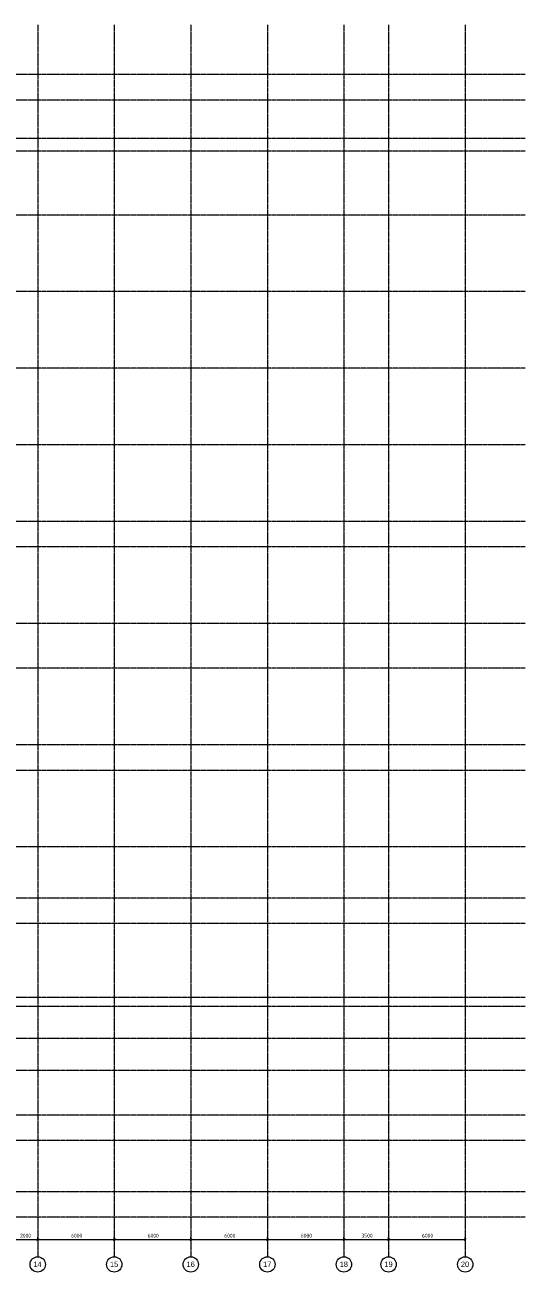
# Model space of a CAD drawing. Header units: millimetres. Extents: x -4730 to 98194, y -4296 to 93388.
# Drawn here: x 59000 to 98194, y -4296 to 93388 of the extents above; entities that cross this region are included whole.
import ezdxf

# ---------------------------------------------------------------- set-up
doc = ezdxf.new("R2010")
doc.units = ezdxf.units.MM
doc.linetypes.add('Линия сетки', pattern=[22.225, 12.7, -3.175, 3.175, -3.175])
for name, color, linetype, lineweight in [('Оси', 7, 'Continuous', 9), ('Размеры', 7, 'Continuous', 9), ('Размеры-120', 7, 'Continuous', 9)]:
    doc.layers.add(name, color=color, linetype=linetype, lineweight=lineweight)
doc.styles.add('Arial_1', font='arial.ttf', dxfattribs={"height": 420})
doc.styles.add('GOST Common_2', font='GOST_Common.ttf', dxfattribs={"width": 0.9, "height": 300})
doc.dimstyles.new('ADSK_Проверочный', dxfattribs={"dimscale": 304.8, "dimtxt": 301.714499, "dimasz": 0.556693, "dimexe": 0.590551, "dimexo": 0.590551, "dimgap": 0.19685, "dimtad": 1, "dimdec": 3, "dimrnd": 0.001, "dimdsep": 46, "dimtxsty": 'GOST Common_2', "dimblk1": 'OBLIQUE', "dimblk2": 'OBLIQUE', "dimsah": 1, "dimcen": 0.09, "dimazin": 0, "dimtfac": 1, "dimtdec": 4, "dimtix": 1, "dimtmove": 0, "dimatfit": 3, "dimfxl": 1, "dimtvp": 1, "dimtolj": 1, "dimtzin": 0, "dimarcsym": 2})

# ---------------------------------------------------------------- blocks, each defined once
blk = doc.blocks.new('Ось сетки - Заголовок сетки - Окружность 5 мм-1145995-Подвал')
at = {"layer": 'Оси'}
blk.add_circle((0, 0), 5, dxfattribs=at)
blk = doc.blocks.new('DIMBLOCK14-Подвал')
at = {"layer": 'Размеры-120'}
for p, q in [((58000, -1748), (57915, -1833)), ((58000, -1808), (58000, -1568)), ((58000, -1748), (58085, -1664)), ((58000, -1748), (60000, -1748)), ((58000, -1748), (58000, -1808)), ((60000, -1748), (59915, -1833)), ((60000, -1808), (60000, -1568)), ((60000, -1748), (60085, -1664)), ((60000, -1748), (60000, -1808))]:
    blk.add_line(p, q, dxfattribs=at)
at = {"layer": 'Размеры-120', "color": 0, "insert": (58622, -1296), "char_height": 300, "width": 908.21, "attachment_point": 1, "line_spacing_factor": 1.022761, "style": 'GOST Common_2'}
blk.add_mtext('2000', dxfattribs=at)
blk = doc.blocks.new('_Oblique')
at = {"color": 0, "linetype": 'ByBlock', "lineweight": -2}
blk.add_line((-0.5, -0.5), (0.5, 0.5), dxfattribs=at)
blk = doc.blocks.new('DIMBLOCK15-Подвал')
at = {"layer": 'Размеры-120'}
for p, q in [((60000, -1748), (59915, -1833)), ((60000, -1808), (60000, -1568)), ((60000, -1748), (60085, -1664)), ((60000, -1748), (66000, -1748)), ((60000, -1748), (60000, -1808)), ((66000, -1748), (65915, -1833)), ((66000, -1808), (66000, -1568)), ((66000, -1748), (66085, -1664)), ((66000, -1748), (66000, -1808))]:
    blk.add_line(p, q, dxfattribs=at)
at = {"layer": 'Размеры-120', "color": 0, "insert": (62622, -1296), "char_height": 300, "width": 908.21, "attachment_point": 1, "line_spacing_factor": 1.022761, "style": 'GOST Common_2'}
blk.add_mtext('6000', dxfattribs=at)
blk = doc.blocks.new('DIMBLOCK16-Подвал')
at = {"layer": 'Размеры-120'}
for p, q in [((66000, -1748), (65915, -1833)), ((66000, -1808), (66000, -1568)), ((66000, -1748), (66085, -1664)), ((66000, -1748), (72000, -1748)), ((66000, -1748), (66000, -1808)), ((72000, -1748), (71915, -1833)), ((72000, -1808), (72000, -1568)), ((72000, -1748), (72085, -1664)), ((72000, -1748), (72000, -1808))]:
    blk.add_line(p, q, dxfattribs=at)
at = {"layer": 'Размеры-120', "color": 0, "insert": (68622, -1296), "char_height": 300, "width": 908.21, "attachment_point": 1, "line_spacing_factor": 1.022761, "style": 'GOST Common_2'}
blk.add_mtext('6000', dxfattribs=at)
blk = doc.blocks.new('DIMBLOCK17-Подвал')
at = {"layer": 'Размеры-120'}
for p, q in [((72000, -1748), (71915, -1833)), ((72000, -1808), (72000, -1568)), ((72000, -1748), (72085, -1664)), ((72000, -1748), (78000, -1748)), ((72000, -1748), (72000, -1808)), ((78000, -1748), (77915, -1833)), ((78000, -1808), (78000, -1568)), ((78000, -1748), (78085, -1664)), ((78000, -1748), (78000, -1808))]:
    blk.add_line(p, q, dxfattribs=at)
at = {"layer": 'Размеры-120', "color": 0, "insert": (74622, -1296), "char_height": 300, "width": 908.21, "attachment_point": 1, "line_spacing_factor": 1.022761, "style": 'GOST Common_2'}
blk.add_mtext('6000', dxfattribs=at)
blk = doc.blocks.new('DIMBLOCK18-Подвал')
at = {"layer": 'Размеры-120'}
for p, q in [((78000, -1748), (77915, -1833)), ((78000, -1808), (78000, -1568)), ((78000, -1748), (78085, -1664)), ((78000, -1748), (84000, -1748)), ((78000, -1748), (78000, -1808)), ((84000, -1748), (83915, -1833)), ((84000, -1808), (84000, -1568)), ((84000, -1748), (84085, -1664)), ((84000, -1748), (84000, -1808))]:
    blk.add_line(p, q, dxfattribs=at)
at = {"layer": 'Размеры-120', "color": 0, "insert": (80622, -1296), "char_height": 300, "width": 908.21, "attachment_point": 1, "line_spacing_factor": 1.022761, "style": 'GOST Common_2'}
blk.add_mtext('6000', dxfattribs=at)
blk = doc.blocks.new('DIMBLOCK19-Подвал')
at = {"layer": 'Размеры-120'}
for p, q in [((84000, -1748), (83915, -1833)), ((84000, -1808), (84000, -1568)), ((84000, -1748), (84085, -1664)), ((84000, -1748), (87500, -1748)), ((84000, -1748), (84000, -1808)), ((87500, -1748), (87415, -1833)), ((87500, -1808), (87500, -1568)), ((87500, -1748), (87585, -1664)), ((87500, -1748), (87500, -1808))]:
    blk.add_line(p, q, dxfattribs=at)
at = {"layer": 'Размеры-120', "color": 0, "insert": (85372, -1296), "char_height": 300, "width": 908.21, "attachment_point": 1, "line_spacing_factor": 1.022761, "style": 'GOST Common_2'}
blk.add_mtext('3500', dxfattribs=at)
blk = doc.blocks.new('DIMBLOCK20-Подвал')
at = {"layer": 'Размеры-120'}
for p, q in [((87500, -1748), (87415, -1833)), ((87500, -1808), (87500, -1568)), ((87500, -1748), (87585, -1664)), ((87500, -1748), (93500, -1748)), ((87500, -1748), (87500, -1808)), ((93500, -1748), (93415, -1833)), ((93500, -1808), (93500, -1568)), ((93500, -1748), (93585, -1664)), ((93500, -1748), (93500, -1808))]:
    blk.add_line(p, q, dxfattribs=at)
at = {"layer": 'Размеры-120', "color": 0, "insert": (90122, -1296), "char_height": 300, "width": 908.21, "attachment_point": 1, "line_spacing_factor": 1.022761, "style": 'GOST Common_2'}
blk.add_mtext('6000', dxfattribs=at)

msp = doc.modelspace()

# ---------------------------------------------------------------- linework, layer by layer
at = {"layer": 'Оси', "linetype": 'Линия сетки'}
for p, q in [((60000, 93388.3703), (60000, -3096.3487)), ((66000, 93388.3703), (66000, -3096.3487)), ((72000, 93388.3703), (72000, -3096.3487)), ((78000, 93388.3703), (78000, -3096.3487)), ((84000, 93388.3703), (84000, -3096.3487)), ((87500, 93388.3703), (87500, -3096.3487)), ((93500, 93388.3703), (93500, -3096.3487)), ((98194.2682, 89500), (-3530.0173, 89500)), ((98194.2682, 87500), (-3530.0173, 87500)), ((98194.2682, 84500), (-3530.0173, 84500)), ((98194.2682, 83500), (-3530.0173, 83500)), ((98194.2682, 78500), (-3530.0173, 78500)), ((98194.2682, 72500), (-3530.0173, 72500)), ((98194.2682, 66500), (-3530.0173, 66500)), ((98194.2682, 60500), (-3530.0173, 60500)), ((98194.2682, 54500), (-3530.0173, 54500)), ((98194.2682, 52500), (-3530.0173, 52500)), ((98194.2682, 46500), (-3530.0173, 46500)), ((98194.2682, 43000), (-3530.0173, 43000)), ((98194.2682, 37000), (-3530.0173, 37000)), ((98194.2682, 35000), (-3530.0173, 35000)), ((98194.2682, 29000), (-3530.0173, 29000)), ((98194.2682, 25000), (-3530.0173, 25000)), ((98194.2682, 23000), (-3530.0173, 23000)), ((98194.2682, 17200), (-2006.0173, 17200)), ((98194.2682, 16500), (-3530.0173, 16500)), ((98194.2682, 14000), (-3530.0173, 14000)), ((98194.2682, 11500), (-3530.0173, 11500)), ((98194.2682, 8000), (-3530.0173, 8000)), ((98194.2682, 6000), (-3530.0173, 6000)), ((98194.2682, 2000), (-3530.0173, 2000)), ((98194.2682, 0), (-3530.0173, 0))]:
    msp.add_line(p, q, dxfattribs=at)

# ---------------------------------------------------------------- block references
at = {"layer": 'Оси', "xscale": 120, "yscale": 120, "zscale": 120, "rotation": 180}
for p in [(60000, -3696.3487), (66000, -3696.3487), (72000, -3696.3487), (78000, -3696.3487), (84000, -3696.3487), (87500, -3696.3487), (93500, -3696.3487)]:
    msp.add_blockref('Ось сетки - Заголовок сетки - Окружность 5 мм-1145995-Подвал', p, dxfattribs=at)

# ---------------------------------------------------------------- texts
at = {"layer": 'Оси', "char_height": 420, "width": 808.101, "attachment_point": 1, "style": 'Arial_1'}
for s, insert in [('14', (59662.9465, -3475.6658)), ('15', (65662.9465, -3475.6658)), ('16', (71662.9465, -3475.6658)), ('17', (77662.9465, -3475.6658)), ('18', (83662.9465, -3475.6658)), ('19', (87162.9465, -3475.6658)), ('20', (93162.9465, -3475.6658))]:
    msp.add_mtext(s, dxfattribs=dict(at, insert=insert))

# ---------------------------------------------------------------- dimensions: what is measured, and where the dimension line sits
at = {"layer": 'Размеры'}
for base, p1, p2, override, picture, middle in [((60000, -1748.4794), (58000, -1628.4975), (60000, -1628.4975), {"dimpost": '<>', "dimfxl": 2000}, 'DIMBLOCK14-Подвал', (59000, -1538.4794)), ((66000, -1748.4794), (60000, -1628.4975), (66000, -1628.4975), {"dimpost": '<>', "dimfxl": 6000}, 'DIMBLOCK15-Подвал', (63000, -1538.4794)), ((72000, -1748.4794), (66000, -1628.4975), (72000, -1628.4975), {"dimpost": '<>', "dimfxl": 6000}, 'DIMBLOCK16-Подвал', (69000, -1538.4794)), ((78000, -1748.4794), (72000, -1628.4975), (78000, -1628.4975), {"dimpost": '<>', "dimfxl": 6000}, 'DIMBLOCK17-Подвал', (75000, -1538.4794)), ((84000, -1748.4794), (78000, -1628.4975), (84000, -1628.4975), {"dimpost": '<>', "dimfxl": 6000}, 'DIMBLOCK18-Подвал', (81000, -1538.4794)), ((87500, -1748.4794), (84000, -1628.4975), (87500, -1628.4975), {"dimpost": '<>', "dimfxl": 3500}, 'DIMBLOCK19-Подвал', (85750, -1538.4794)), ((93500, -1748.4794), (87500, -1628.4975), (93500, -1628.4975), {"dimpost": '<>', "dimfxl": 6000}, 'DIMBLOCK20-Подвал', (90500, -1538.4794))]:
    dim = msp.add_linear_dim(base=base, p1=p1, p2=p2, dimstyle='ADSK_Проверочный', override=override, dxfattribs=at)
    dim.commit()
    dim.dimension.update_dxf_attribs({"geometry": picture, "text_midpoint": middle})

doc.saveas('drawing.dxf')
